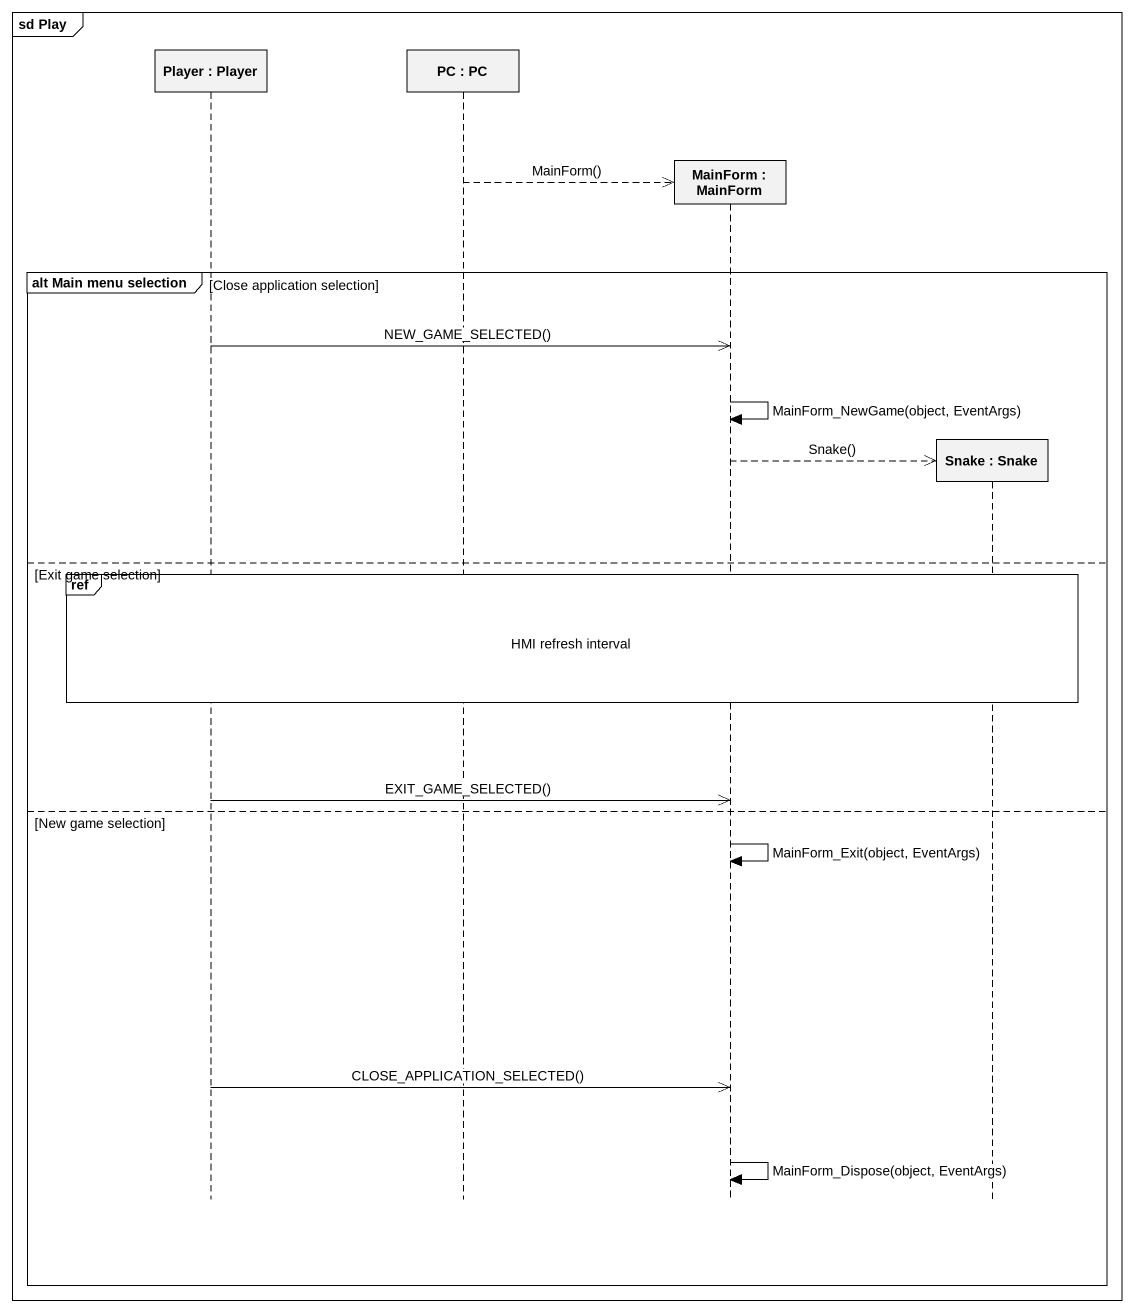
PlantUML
@startuml
mainframe sd Play
hide footbox
participant "Player : Player" as Player
participant "PC : PC" as PC
participant "MainForm : MainForm" as MainForm
participant "Snake : Snake" as Snake

PC -->> MainForm ** : MainForm()
group alt Main menu selection [Close application selection]
  Player ->> MainForm : NEW_GAME_SELECTED()
  MainForm -> MainForm : MainForm_NewGame(object, EventArgs)
  MainForm -->> Snake ** : Snake()
else Exit game selection
  ref over Player, PC, MainForm, Snake : HMI refresh interval
  Player ->> MainForm : EXIT_GAME_SELECTED()
else New game selection
  MainForm -> MainForm : MainForm_Exit(object, EventArgs)
  Player ->> MainForm : CLOSE_APPLICATION_SELECTED()
  MainForm -> MainForm : MainForm_Dispose(object, EventArgs)
end
@enduml
